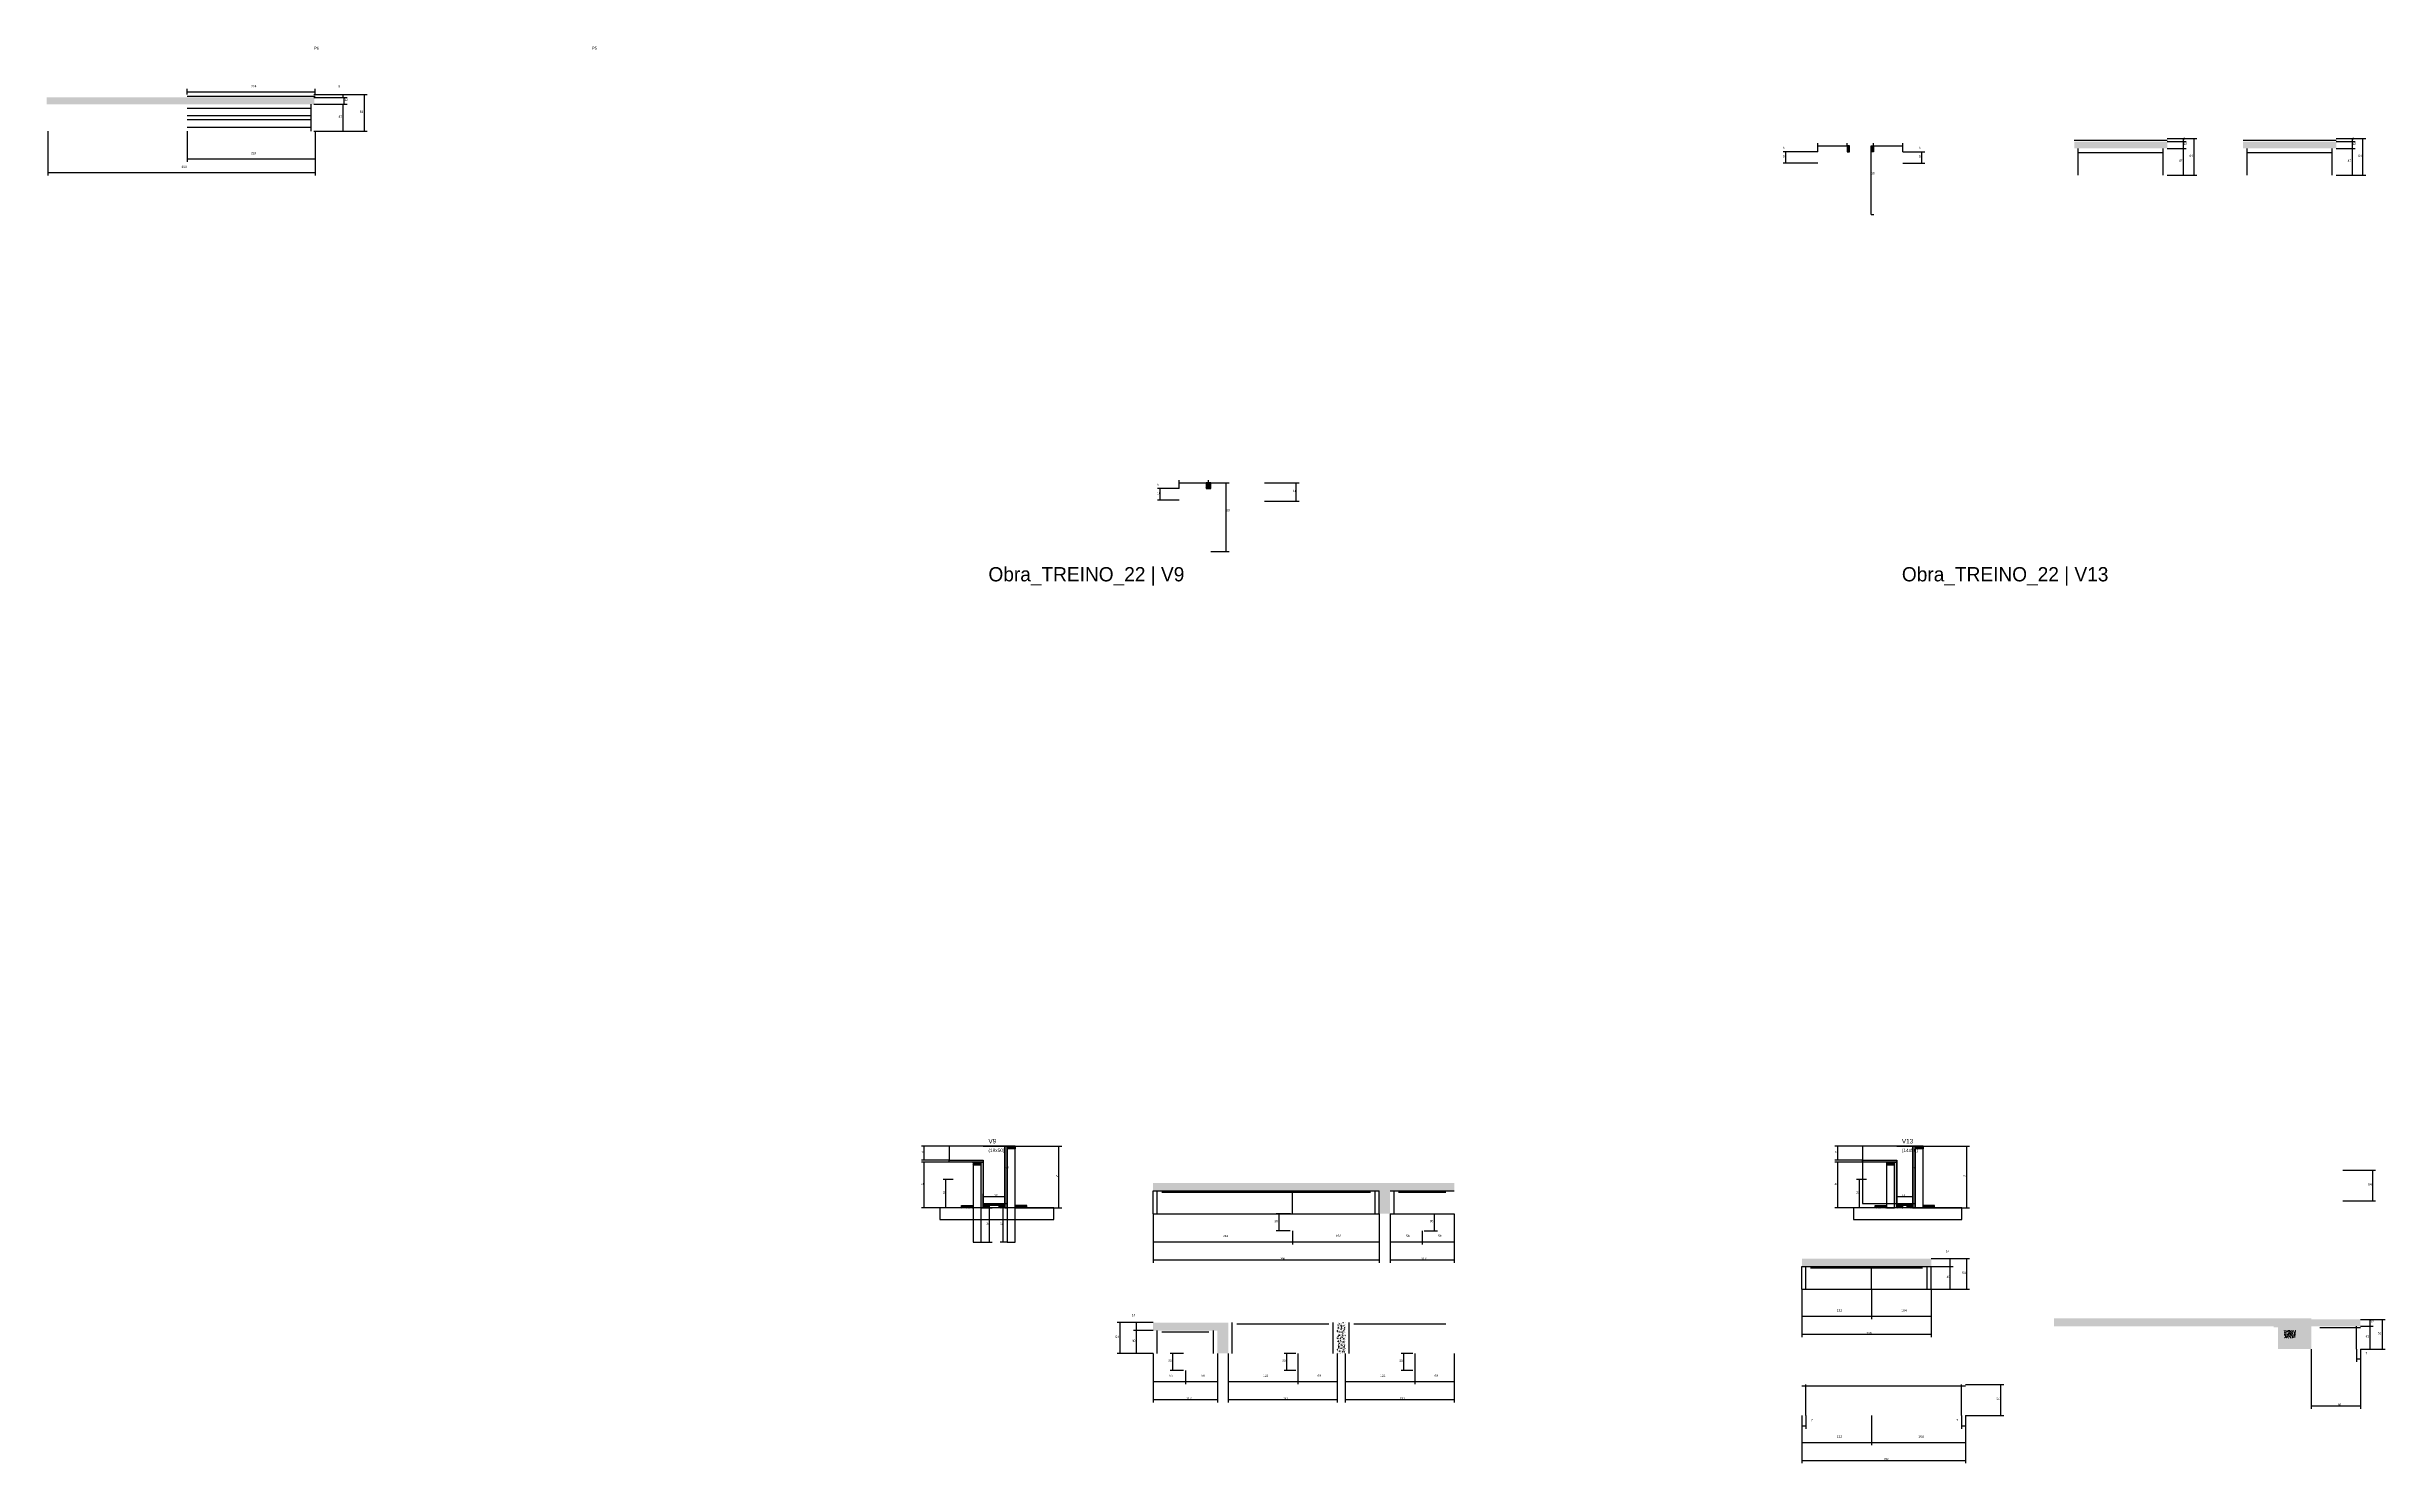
# Model space of a CAD drawing. Header units: metres. Extents: x -65046 to 21926, y -45195 to 1016.
# Drawn here: x -1649 to 2447, y -33555 to -31073 of the extents above; entities that cross this region are included whole.
import ezdxf

# ---------------------------------------------------------------- set-up
doc = ezdxf.new("R2010")
doc.units = ezdxf.units.M
for name, color, linetype in [('CONCRETO', 251, 'Continuous'), ('COTA', 241, 'Continuous'), ('Hachura', 253, 'Continuous'), ('LABEL_ID', 3, 'Continuous'), ('Madeira', 126, 'Continuous'), ('NOMENCLATURA', 7, 'Continuous'), ('Painéis', 200, 'Continuous'), ('SARR_2.2x7', 40, 'Continuous'), ('SARR_EDITAR', 141, 'Continuous'), ('Texto Seção', 7, 'Continuous')]:
    doc.layers.add(name, color=color, linetype=linetype)

msp = doc.modelspace()

# ---------------------------------------------------------------- hatches: boundary and pattern name
at = {"layer": 'COTA'}
h = msp.add_hatch(dxfattribs=at)
h.set_pattern_fill('AR-CONC', scale=0.03)
h.paths.add_polyline_path([(-1180.9, -31174), (-1180.9, -31162), (-1649.4, -31162), (-1649.4, -31174)])
h = msp.add_hatch(dxfattribs=at)
h.set_pattern_fill('AR-CONC', scale=0.03)
h.paths.add_polyline_path([(2064.9, -31251.2), (2064.9, -31239.2), (1901.9, -31239.2), (1901.9, -31251.2)])
h = msp.add_hatch(dxfattribs=at)
h.set_pattern_fill('AR-CONC', scale=0.03)
h.paths.add_polyline_path([(2360.7, -31251.2), (2360.7, -31239.2), (2197.7, -31239.2), (2197.7, -31251.2)])
h = msp.add_hatch(dxfattribs=at)
h.set_pattern_fill('AR-CONC', scale=0.03)
h.paths.add_polyline_path([(816, -33064.1), (288.5, -33064.1), (288.5, -33078.1), (684.5, -33078.1), (684.5, -33118.1), (703.5, -33118.1), (703.5, -33078.1), (816, -33078.1)])
h = msp.add_hatch(dxfattribs=at)
h.set_pattern_fill('AR-CONC', scale=0.03)
h.paths.add_polyline_path([(1651.3, -33196.6), (1425, -33196.6), (1425, -33210.6), (1651.3, -33210.6)])
h = msp.add_hatch(dxfattribs=at)
h.set_pattern_fill('AR-CONC', scale=0.03)
h.paths.add_polyline_path([(401, -33322.9), (288.5, -33322.9), (288.5, -33322.9), (288.5, -33308.9), (288.5, -33308.9), (420, -33308.9), (420, -33308.9), (420, -33362.9), (420, -33362.9), (401, -33362.9), (401, -33362.9), (401, -33322.9)])
h = msp.add_hatch(dxfattribs=at)
h.set_pattern_fill('AR-CONC', scale=0.03)
h.paths.add_polyline_path([(611, -33308.9), (625, -33308.9), (625, -33362.9), (611, -33362.9)])
h = msp.add_hatch(dxfattribs=at)
h.set_pattern_fill('AR-CONC', scale=0.03)
h.paths.add_polyline_path([(2316.9, -33355.2), (2316.9, -33315.2), (2403.1, -33315.2), (2403.1, -33303.2), (2316.9, -33303.2), (2316.9, -33301.2), (1866.2, -33301.2), (1866.2, -33315.2), (2251.2, -33315.2), (2251.2, -33317.2), (2258.7, -33317.2), (2258.7, -33355.2)])
h = msp.add_hatch(dxfattribs=at)
h.set_pattern_fill('AR-CONC', scale=0.03)
h.paths.add_polyline_path([(2289.9, -33335.5), (2289.9, -33322.5), (2289.9, -33322.5), (2269.4, -33322.5), (2269.4, -33322.5), (2269.4, -33335.5), (2269.4, -33335.5), (2289.9, -33335.5)])
at = {"layer": 'Hachura'}
h = msp.add_hatch(color=8, dxfattribs=at)
h.dxf.hatch_style = 1
h.paths.add_polyline_path([(1508.1, -31247), (1504.1, -31247), (1504.1, -31247), (1504.1, -31257), (1504.1, -31257), (1508.1, -31257), (1508.1, -31257), (1508.1, -31247)])
h = msp.add_hatch(color=8, dxfattribs=at)
h.dxf.hatch_style = 1
h.paths.add_polyline_path([(1546.1, -31247), (1550.1, -31247), (1550.1, -31247), (1550.1, -31257), (1550.1, -31257), (1546.1, -31257), (1546.1, -31257), (1546.1, -31247)])
h = msp.add_hatch(dxfattribs=at)
h.set_pattern_fill('ANSI31', scale=0.5)
h.paths.add_polyline_path([(385.7, -31837.5), (381.3, -31837.5), (381.3, -31837.5), (381.3, -31847.5), (381.3, -31847.5), (385.7, -31847.5), (385.7, -31847.5), (385.7, -31837.5)])
h = msp.add_hatch(color=8, dxfattribs=at)
h.dxf.hatch_style = 1
h.paths.add_polyline_path([(389.7, -31837.5), (385.7, -31837.5), (385.7, -31837.5), (385.7, -31847.5), (385.7, -31847.5), (389.7, -31847.5), (389.7, -31847.5), (389.7, -31837.5)])
h = msp.add_hatch(color=8, dxfattribs=at)
h.dxf.hatch_style = 1
h.paths.add_polyline_path([(33, -33000), (29, -33000), (29, -33000), (29, -33108), (29, -33108), (33, -33108), (33, -33108), (33, -33000)])
h = msp.add_hatch(dxfattribs=at)
h.set_pattern_fill('ANSI31', scale=0.5)
h.paths.add_polyline_path([(47, -33000), (47, -33004.4), (47, -33004.4), (33, -33004.4), (33, -33004.4), (33, -33000), (33, -33000), (47, -33000)])
h = msp.add_hatch(color=8, dxfattribs=at)
h.dxf.hatch_style = 1
h.paths.add_polyline_path([(1623, -33000), (1619, -33000), (1619, -33000), (1619, -33108), (1619, -33108), (1623, -33108), (1623, -33108), (1623, -33000)])
h = msp.add_hatch(dxfattribs=at)
h.set_pattern_fill('ANSI31', scale=0.5)
h.paths.add_polyline_path([(1637, -33000), (1637, -33004.4), (1637, -33004.4), (1623, -33004.4), (1623, -33004.4), (1623, -33000), (1623, -33000), (1637, -33000)])
h = msp.add_hatch(color=8, dxfattribs=at)
h.dxf.hatch_style = 1
h.paths.add_polyline_path([(-69, -33028), (-69, -33024), (-69, -33024), (-9, -33024), (-9, -33024), (-9, -33028), (-9, -33028), (-69, -33028)])
h = msp.add_hatch(dxfattribs=at)
h.set_pattern_fill('ANSI31', scale=0.5)
h.paths.add_polyline_path([(-27, -33028), (-27, -33032.4), (-27, -33032.4), (-13, -33032.4), (-13, -33032.4), (-13, -33028), (-13, -33028), (-27, -33028)])
h = msp.add_hatch(color=8, dxfattribs=at)
h.dxf.hatch_style = 1
h.paths.add_polyline_path([(-13, -33028), (-9, -33028), (-9, -33028), (-9, -33108), (-9, -33108), (-13, -33108), (-13, -33108), (-13, -33028)])
h = msp.add_hatch(color=8, dxfattribs=at)
h.dxf.hatch_style = 1
h.paths.add_polyline_path([(1531, -33028), (1531, -33024), (1531, -33024), (1591, -33024), (1591, -33024), (1591, -33028), (1591, -33028), (1531, -33028)])
h = msp.add_hatch(dxfattribs=at)
h.set_pattern_fill('ANSI31', scale=0.5)
h.paths.add_polyline_path([(1573, -33028), (1573, -33032.4), (1573, -33032.4), (1587, -33032.4), (1587, -33032.4), (1587, -33028), (1587, -33028), (1573, -33028)])
h = msp.add_hatch(color=8, dxfattribs=at)
h.dxf.hatch_style = 1
h.paths.add_polyline_path([(1587, -33028), (1591, -33028), (1591, -33028), (1591, -33108), (1591, -33108), (1587, -33108), (1587, -33108), (1587, -33028)])
h = msp.add_hatch(dxfattribs=at)
h.set_pattern_fill('ANSI31', scale=0.5)
h.paths.add_polyline_path([(-47, -33108), (-47, -33103.6), (-47, -33103.6), (-27, -33103.6), (-27, -33103.6), (-27, -33108), (-27, -33108), (-47, -33108)])
h = msp.add_hatch(color=8, dxfattribs=at)
h.dxf.hatch_style = 1
h.paths.add_polyline_path([(-9, -33103.6), (-9, -33100), (-9, -33100), (29, -33100), (29, -33100), (29, -33103.6), (29, -33103.6), (-9, -33103.6)])
h = msp.add_hatch(dxfattribs=at)
h.set_pattern_fill('ANSI31', scale=0.5)
h.paths.add_polyline_path([(-9, -33108), (-9, -33103.6), (-9, -33103.6), (1, -33103.6), (1, -33103.6), (1, -33108), (1, -33108), (-9, -33108)])
h = msp.add_hatch(dxfattribs=at)
h.set_pattern_fill('ANSI31', scale=0.5)
h.paths.add_polyline_path([(19, -33108), (19, -33103.6), (19, -33103.6), (29, -33103.6), (29, -33103.6), (29, -33108), (29, -33108), (19, -33108)])
h = msp.add_hatch(dxfattribs=at)
h.set_pattern_fill('ANSI31', scale=0.5)
h.paths.add_polyline_path([(67, -33108), (67, -33103.6), (67, -33103.6), (47, -33103.6), (47, -33103.6), (47, -33108), (47, -33108), (67, -33108)])
h = msp.add_hatch(dxfattribs=at)
h.set_pattern_fill('ANSI31', scale=0.5)
h.paths.add_polyline_path([(1553, -33108), (1553, -33103.6), (1553, -33103.6), (1573, -33103.6), (1573, -33103.6), (1573, -33108), (1573, -33108), (1553, -33108)])
h = msp.add_hatch(color=8, dxfattribs=at)
h.dxf.hatch_style = 1
h.paths.add_polyline_path([(1591, -33103.6), (1591, -33100), (1591, -33100), (1619, -33100), (1619, -33100), (1619, -33103.6), (1619, -33103.6), (1591, -33103.6)])
h = msp.add_hatch(dxfattribs=at)
h.set_pattern_fill('ANSI31', scale=0.5)
h.paths.add_polyline_path([(1591, -33108), (1591, -33103.6), (1591, -33103.6), (1601, -33103.6), (1601, -33103.6), (1601, -33108), (1601, -33108), (1591, -33108)])
h = msp.add_hatch(dxfattribs=at)
h.set_pattern_fill('ANSI31', scale=0.5)
h.paths.add_polyline_path([(1609, -33108), (1609, -33103.6), (1609, -33103.6), (1619, -33103.6), (1619, -33103.6), (1619, -33108), (1619, -33108), (1609, -33108)])
h = msp.add_hatch(dxfattribs=at)
h.set_pattern_fill('ANSI31', scale=0.5)
h.paths.add_polyline_path([(1657, -33108), (1657, -33103.6), (1657, -33103.6), (1637, -33103.6), (1637, -33103.6), (1637, -33108), (1637, -33108), (1657, -33108)])

# ---------------------------------------------------------------- linework, layer by layer
at = {"layer": 'CONCRETO'}
for points in [[(29, -33020), (29, -33000), (-69, -33000), (-69, -33024), (-9, -33024), (-9, -33100), (29, -33100), (29, -33020)], [(1619, -33020), (1619, -33000), (1531, -33000), (1531, -33024), (1591, -33024), (1591, -33100), (1619, -33100), (1619, -33020)], [(1531, -33100), (1619, -33100), (1619, -33000), (1531, -33000)]]:
    msp.add_lwpolyline(points, close=True, dxfattribs=at)
at = {"layer": 'COTA'}
for p, q in [((-1403.4, -31157), (-1403.4, -31147)), ((-1403.4, -31152), (-1179.4, -31152)), ((-1181.4, -31157), (-1125.3, -31157)), ((-1181.4, -31157), (-1088.1, -31157)), ((-1181.4, -31162), (-1125.3, -31162)), ((-1179.4, -31157), (-1179.4, -31147)), ((-1179.4, -31162), (-1123.3, -31162)), ((-1130.3, -31162), (-1130.3, -31157)), ((-1128.3, -31174), (-1128.3, -31162)), ((-1093.1, -31221), (-1093.1, -31157)), ((-1181.4, -31174), (-1125.3, -31174)), ((-1181.4, -31174), (-1123.3, -31174)), ((-1130.3, -31221), (-1130.3, -31174)), ((-1647.4, -31221), (-1647.4, -31298.5)), ((-1403.4, -31221), (-1403.4, -31274.6)), ((-1181.4, -31221), (-1125.3, -31221)), ((-1181.4, -31221), (-1088.1, -31221)), ((-1179.4, -31221), (-1179.4, -31274.6)), ((-1179.4, -31221), (-1179.4, -31298.5)), ((1452.5, -31257), (1452.5, -31242)), ((1452.5, -31247), (1504.1, -31247)), ((1504.1, -31247), (1504.1, -31242)), ((1546.1, -31367), (1546.1, -31247)), ((1546.1, -31247), (1551.1, -31247)), ((1550.1, -31247), (1550.1, -31242)), ((1550.1, -31247), (1601.7, -31247)), ((1601.7, -31257), (1601.7, -31242)), ((2064.9, -31234.2), (2116.7, -31234.2)), ((2064.9, -31234.2), (2098.2, -31234.2)), ((2064.9, -31239.2), (2098.2, -31239.2)), ((2064.9, -31239.2), (2098.2, -31239.2)), ((2064.9, -31251.2), (2098.2, -31251.2)), ((2064.9, -31251.2), (2098.2, -31251.2)), ((2093.2, -31239.2), (2093.2, -31234.2)), ((2093.2, -31251.2), (2093.2, -31239.2)), ((2093.2, -31298.2), (2093.2, -31251.2)), ((2111.7, -31298.2), (2111.7, -31234.2)), ((2360.7, -31234.2), (2412.5, -31234.2)), ((2360.7, -31234.2), (2394, -31234.2)), ((2360.7, -31239.2), (2394, -31239.2)), ((2360.7, -31239.2), (2394, -31239.2)), ((2360.7, -31251.2), (2394, -31251.2)), ((2360.7, -31251.2), (2394, -31251.2)), ((2389, -31239.2), (2389, -31234.2)), ((2389, -31251.2), (2389, -31239.2)), ((2389, -31298.2), (2389, -31251.2)), ((2407.5, -31298.2), (2407.5, -31234.2)), ((-1403.4, -31269.6), (-1179.4, -31269.6)), ((1452.5, -31257), (1391.9, -31257)), ((1452.5, -31277), (1391.9, -31277)), ((1396.9, -31277), (1396.9, -31257)), ((1601.7, -31257), (1639.9, -31257)), ((1601.7, -31277), (1639.9, -31277)), ((1634.9, -31277), (1634.9, -31257)), ((-1647.4, -31293.5), (-1179.4, -31293.5)), ((2064.9, -31298.2), (2098.2, -31298.2)), ((2064.9, -31298.2), (2116.7, -31298.2)), ((2360.7, -31298.2), (2394, -31298.2)), ((2360.7, -31298.2), (2412.5, -31298.2)), ((1546.1, -31367), (1551.1, -31367)), ((334.1, -31847.5), (295.9, -31847.5)), ((300.9, -31867.5), (300.9, -31847.5)), ((334.1, -31847.5), (334.1, -31832.5)), ((334.1, -31837.5), (385.7, -31837.5)), ((385.7, -31837.5), (385.7, -31832.5)), ((389.7, -31837.5), (421.6, -31837.5)), ((416.6, -31957.5), (416.6, -31837.5)), ((483.3, -31837.5), (544, -31837.5)), ((539, -31869.5), (539, -31837.5)), ((334.1, -31867.5), (295.9, -31867.5)), ((483.3, -31869.5), (544, -31869.5)), ((389.7, -31957.5), (421.6, -31957.5)), ((-69, -33000), (-117.4, -33000)), ((-112.4, -33024), (-112.4, -33000)), ((-9, -33000), (34, -33000)), ((29, -33100), (29, -33000)), ((47, -33000), (128.4, -33000)), ((123.4, -33108), (123.4, -33000)), ((1531, -33000), (1482.6, -33000)), ((1487.6, -33024), (1487.6, -33000)), ((1591, -33000), (1624, -33000)), ((1619, -33100), (1619, -33000)), ((1637, -33000), (1718.5, -33000)), ((1713.5, -33108), (1713.5, -33000)), ((-69, -33024), (-117.4, -33024)), ((-69, -33028), (-117.4, -33028)), ((-112.4, -33108), (-112.4, -33028)), ((1531, -33024), (1482.6, -33024)), ((1531, -33028), (1482.6, -33028)), ((1487.6, -33108), (1487.6, -33028)), ((2372.5, -33041.8), (2429.7, -33041.8)), ((2424.7, -33095.8), (2424.7, -33041.8)), ((-62, -33058), (-79.5, -33058)), ((-74.5, -33108), (-74.5, -33058)), ((-9, -33100), (-9, -33083.2)), ((-9, -33088.2), (29, -33088.2)), ((29, -33100), (29, -33083.2)), ((1538, -33058), (1520.5, -33058)), ((1525.5, -33108), (1525.5, -33058)), ((1591, -33100), (1591, -33083.2)), ((1591, -33088.2), (1619, -33088.2)), ((1619, -33100), (1619, -33083.2)), ((-47, -33108), (-117.4, -33108)), ((-62, -33108), (-79.5, -33108)), ((-13, -33108), (6.8, -33108)), ((-9, -33100), (34, -33100)), ((1.8, -33168), (1.8, -33108)), ((33, -33108), (20.7, -33108)), ((25.7, -33168), (25.7, -33108)), ((67, -33108), (128.4, -33108)), ((288.5, -33118.1), (288.5, -33172.2)), ((288.5, -33118.1), (288.5, -33203.9)), ((529, -33118.1), (504, -33118.1)), ((509, -33148.1), (509, -33118.1)), ((684.5, -33118.1), (684.5, -33203.9)), ((684.5, -33118.1), (684.5, -33172.2)), ((703.5, -33118.1), (703.5, -33172.2)), ((703.5, -33118.1), (703.5, -33203.9)), ((763, -33118.1), (786.3, -33118.1)), ((781.3, -33148.1), (781.3, -33118.1)), ((816, -33118.1), (816, -33172.2)), ((816, -33118.1), (816, -33203.9)), ((1553, -33108), (1482.6, -33108)), ((1538, -33108), (1520.5, -33108)), ((1591, -33100), (1624, -33100)), ((1657, -33108), (1718.5, -33108)), ((2372.5, -33095.8), (2429.7, -33095.8)), ((-13, -33168), (6.8, -33168)), ((33, -33168), (20.7, -33168)), ((288.5, -33167.2), (532.5, -33167.2)), ((528.3, -33148.1), (504, -33148.1)), ((532.5, -33148.1), (532.5, -33172.2)), ((532.5, -33148.1), (532.5, -33172.2)), ((532.5, -33167.2), (684.5, -33167.2)), ((703.5, -33167.2), (759.5, -33167.2)), ((759.5, -33148.1), (759.5, -33172.2)), ((759.5, -33148.1), (759.5, -33172.2)), ((759.5, -33167.2), (816, -33167.2)), ((763, -33148.1), (786.3, -33148.1)), ((288.5, -33198.9), (684.5, -33198.9)), ((703.5, -33198.9), (816, -33198.9)), ((1651.3, -33196.6), (1689.8, -33196.6)), ((1651.3, -33196.6), (1718.6, -33196.6)), ((1651.3, -33210.6), (1689.8, -33210.6)), ((1651.3, -33210.6), (1689.8, -33210.6)), ((1684.8, -33210.6), (1684.8, -33196.6)), ((1684.8, -33250.6), (1684.8, -33210.6)), ((1713.6, -33250.6), (1713.6, -33196.6)), ((1425, -33250.6), (1425, -33302.7)), ((1425, -33250.6), (1425, -33334.3)), ((1547, -33250.6), (1547, -33302.7)), ((1547, -33250.6), (1547, -33302.7)), ((1651.3, -33250.6), (1689.8, -33250.6)), ((1651.3, -33250.6), (1651.3, -33302.7)), ((1651.3, -33250.6), (1651.3, -33334.3)), ((1651.3, -33250.6), (1718.6, -33250.6)), ((1425, -33297.7), (1547, -33297.7)), ((1547, -33297.7), (1651.3, -33297.7)), ((288.5, -33308.9), (225.6, -33308.9)), ((230.6, -33362.9), (230.6, -33308.9)), ((288.5, -33308.9), (254.3, -33308.9)), ((288.5, -33322.9), (254.3, -33322.9)), ((288.5, -33322.9), (254.3, -33322.9)), ((259.3, -33322.9), (259.3, -33308.9)), ((259.3, -33362.9), (259.3, -33322.9)), ((1425, -33329.3), (1651.3, -33329.3)), ((2403.1, -33303.2), (2425.4, -33303.2)), ((2403.1, -33303.2), (2446.6, -33303.2)), ((2403.1, -33315.2), (2425.4, -33315.2)), ((2403.1, -33315.2), (2425.4, -33315.2)), ((2420.4, -33315.2), (2420.4, -33303.2)), ((2420.4, -33355.2), (2420.4, -33315.2)), ((2441.6, -33355.2), (2441.6, -33303.2)), ((288.5, -33362.9), (225.6, -33362.9)), ((288.5, -33362.9), (254.3, -33362.9)), ((288.5, -33362.9), (288.5, -33417)), ((288.5, -33362.9), (288.5, -33448.7)), ((341.5, -33362.9), (318.1, -33362.9)), ((323.1, -33392.9), (323.1, -33362.9)), ((401, -33362.9), (401, -33417)), ((401, -33362.9), (401, -33448.7)), ((420, -33362.9), (420, -33417)), ((420, -33362.9), (420, -33448.7)), ((538.5, -33362.9), (517.8, -33362.9)), ((522.8, -33392.9), (522.8, -33362.9)), ((542, -33362.9), (542, -33417)), ((542, -33362.9), (542, -33417)), ((611, -33362.9), (611, -33417)), ((611, -33362.9), (611, -33448.7)), ((625, -33362.9), (625, -33417)), ((625, -33362.9), (625, -33448.7)), ((743.5, -33362.9), (722.8, -33362.9)), ((727.8, -33392.9), (727.8, -33362.9)), ((747, -33362.9), (747, -33417)), ((747, -33362.9), (747, -33417)), ((816, -33362.9), (816, -33417)), ((816, -33362.9), (816, -33448.7)), ((2316.9, -33355.2), (2316.9, -33459.9)), ((2396.1, -33355.2), (2396.1, -33377.7)), ((2396.1, -33372.7), (2403.1, -33372.7)), ((2403.1, -33355.2), (2403.1, -33459.9)), ((2403.1, -33355.2), (2425.4, -33355.2)), ((2403.1, -33355.2), (2446.6, -33355.2)), ((2403.1, -33355.2), (2403.1, -33377.7)), ((288.5, -33412), (345, -33412)), ((341.5, -33392.9), (318.1, -33392.9)), ((345, -33392.9), (345, -33417)), ((345, -33392.9), (345, -33417)), ((345, -33412), (401, -33412)), ((420, -33412), (542, -33412)), ((538.5, -33392.9), (517.8, -33392.9)), ((542, -33412), (611, -33412)), ((625, -33412), (747, -33412)), ((743.5, -33392.9), (722.8, -33392.9)), ((747, -33412), (816, -33412)), ((1711.2, -33417.6), (1778.5, -33417.6)), ((1773.5, -33471.6), (1773.5, -33417.6)), ((288.5, -33443.7), (401, -33443.7)), ((420, -33443.7), (611, -33443.7)), ((625, -33443.7), (816, -33443.7)), ((2316.9, -33454.9), (2403.1, -33454.9)), ((1425, -33471.6), (1425, -33523.8)), ((1425, -33471.6), (1425, -33555.4)), ((1425, -33471.6), (1425, -33494.9)), ((1425, -33489.9), (1432, -33489.9)), ((1432, -33471.6), (1432, -33494.9)), ((1547, -33471.6), (1547, -33523.8)), ((1547, -33471.6), (1547, -33523.8)), ((1704.2, -33471.6), (1704.2, -33494.9)), ((1704.2, -33489.9), (1711.2, -33489.9)), ((1711.2, -33471.6), (1711.2, -33523.8)), ((1711.2, -33471.6), (1711.2, -33555.4)), ((1711.2, -33471.6), (1778.5, -33471.6)), ((1711.2, -33471.6), (1711.2, -33494.9)), ((1425, -33518.8), (1547, -33518.8)), ((1547, -33518.8), (1711.2, -33518.8)), ((1425, -33550.4), (1711.2, -33550.4))]:
    msp.add_line(p, q, dxfattribs=at)
at = {"layer": 'Madeira'}
for points in [[(385.7, -31837.5), (381.3, -31837.5), (381.3, -31847.5), (385.7, -31847.5)], [(47, -33000), (47, -33004.4), (33, -33004.4), (33, -33000)], [(47, -33000), (33, -33000), (33, -33168), (47, -33168)], [(1637, -33000), (1637, -33004.4), (1623, -33004.4), (1623, -33000)], [(1637, -33000), (1623, -33000), (1623, -33108), (1637, -33108)], [(-27, -33028), (-27, -33032.4), (-13, -33032.4), (-13, -33028)], [(-27, -33168), (-13, -33168), (-13, -33028), (-27, -33028)], [(1573, -33028), (1573, -33032.4), (1587, -33032.4), (1587, -33028)], [(1573, -33108), (1587, -33108), (1587, -33028), (1573, -33028)], [(-84.9, -33128), (114.7, -33128), (114.7, -33108), (-84.9, -33108)], [(-47, -33108), (-47, -33103.6), (-27, -33103.6), (-27, -33108)], [(-9, -33108), (-9, -33103.6), (1, -33103.6), (1, -33108)], [(19, -33108), (19, -33103.6), (29, -33103.6), (29, -33108)], [(67, -33108), (67, -33103.6), (47, -33103.6), (47, -33108)], [(1515.1, -33128), (1704.7, -33128), (1704.7, -33108), (1515.1, -33108)], [(1553, -33108), (1553, -33103.6), (1573, -33103.6), (1573, -33108)], [(1591, -33108), (1591, -33103.6), (1601, -33103.6), (1601, -33108)], [(1609, -33108), (1609, -33103.6), (1619, -33103.6), (1619, -33108)], [(1657, -33108), (1657, -33103.6), (1637, -33103.6), (1637, -33108)]]:
    msp.add_lwpolyline(points, close=True, dxfattribs=at)
at = {"layer": 'Painéis'}
for p, q in [((1619, -33108), (1619, -33000)), ((-69, -33024), (-9, -33024)), ((1531, -33024), (1591, -33024)), ((1531, -33028), (1531, -33024)), ((1591, -33028), (1591, -33024)), ((1591, -33108), (1591, -33028)), ((288.5, -33078.1), (684.5, -33078.1)), ((288.5, -33118.1), (288.5, -33078.1)), ((532.5, -33118.1), (532.5, -33078.1)), ((684.5, -33118.1), (684.5, -33078.1)), ((703.5, -33078.1), (816, -33078.1)), ((-9, -33100), (29, -33100)), ((288.5, -33118.1), (684.5, -33118.1)), ((703.5, -33118.1), (816, -33118.1)), ((1591, -33100), (1619, -33100)), ((1591, -33103.6), (1591, -33100)), ((1619, -33103.6), (1619, -33100)), ((1425, -33210.6), (1651.3, -33210.6)), ((1425, -33250.6), (1425, -33210.6)), ((1547, -33250.6), (1547, -33210.6)), ((1651.3, -33250.6), (1651.3, -33210.6)), ((1425, -33250.6), (1651.3, -33250.6))]:
    msp.add_line(p, q, dxfattribs=at)
for points in [[(1508.1, -31247), (1504.1, -31247), (1504.1, -31257), (1508.1, -31257)], [(1546.1, -31247), (1550.1, -31247), (1550.1, -31257), (1546.1, -31257)], [(389.7, -31837.5), (385.7, -31837.5), (385.7, -31847.5), (389.7, -31847.5)], [(33, -33000), (29, -33000), (29, -33108), (33, -33108)], [(1623, -33000), (1619, -33000), (1619, -33108), (1623, -33108)], [(-69, -33028), (-69, -33024), (-9, -33024), (-9, -33028)], [(-13, -33028), (-9, -33028), (-9, -33108), (-13, -33108)], [(1531, -33028), (1531, -33024), (1591, -33024), (1591, -33028)], [(1587, -33028), (1591, -33028), (1591, -33108), (1587, -33108)], [(-9, -33103.6), (-9, -33100), (29, -33100), (29, -33103.6)], [(1591, -33103.6), (1591, -33100), (1619, -33100), (1619, -33103.6)]]:
    msp.add_lwpolyline(points, close=True, dxfattribs=at)
at = {"layer": 'SARR_2.2x7'}
for p, q in [((-1403.4, -31181), (-1186.4, -31181)), ((-1403.4, -31193.5), (-1186.4, -31193.5)), ((-1403.4, -31200.5), (-1186.4, -31200.5)), ((-1186.4, -31221), (-1186.4, -31174)), ((-1403.4, -31214), (-1186.4, -31214)), ((1908.9, -31298.2), (1908.9, -31251.2)), ((2057.9, -31298.2), (2057.9, -31251.2)), ((2204.7, -31298.2), (2204.7, -31251.2)), ((2353.7, -31298.2), (2353.7, -31251.2)), ((1908.9, -31258.2), (2004.4, -31258.2)), ((2004.4, -31258.2), (2057.9, -31258.2)), ((2204.7, -31258.2), (2258.2, -31258.2)), ((2258.2, -31258.2), (2353.7, -31258.2)), ((295.5, -33118.1), (295.5, -33078.1)), ((303.5, -33080.3), (532.5, -33080.3)), ((532.5, -33080.3), (669.5, -33080.3)), ((677.5, -33118.1), (677.5, -33078.1)), ((710.5, -33118.1), (710.5, -33078.1)), ((718.5, -33080.3), (759.5, -33080.3)), ((759.5, -33080.3), (801, -33080.3)), ((1432, -33250.6), (1432, -33210.6)), ((1440, -33212.8), (1547, -33212.8)), ((1547, -33212.8), (1636.3, -33212.8)), ((1644.3, -33250.6), (1644.3, -33210.6)), ((295.5, -33362.9), (295.5, -33322.9)), ((303.5, -33325.1), (345, -33325.1)), ((345, -33325.1), (386, -33325.1)), ((394, -33362.9), (394, -33322.9)), ((427, -33362.9), (427, -33308.9)), ((435, -33311.1), (542, -33311.1)), ((542, -33311.1), (596, -33311.1)), ((604, -33362.9), (604, -33308.9)), ((632, -33362.9), (632, -33308.9)), ((640, -33311.1), (747, -33311.1)), ((747, -33311.1), (801, -33311.1)), ((2331.9, -33317.4), (2403.1, -33317.4)), ((2396.1, -33355.2), (2396.1, -33315.2)), ((1425, -33419.8), (1547, -33419.8)), ((1432, -33471.6), (1432, -33417.6)), ((1547, -33419.8), (1711.2, -33419.8)), ((1704.2, -33471.6), (1704.2, -33417.6))]:
    msp.add_line(p, q, dxfattribs=at)
at = {"layer": 'SARR_EDITAR'}
for p, q in [((-1403.4, -31159.5), (-1179.4, -31159.5)), ((1901.9, -31236.7), (2004.4, -31236.7)), ((2004.4, -31236.7), (2064.9, -31236.7)), ((2197.7, -31236.7), (2258.2, -31236.7)), ((2258.2, -31236.7), (2360.7, -31236.7))]:
    msp.add_line(p, q, dxfattribs=at)

# ---------------------------------------------------------------- texts
at = {"layer": 'COTA'}
for s, p in [('224', (-1291.4, -31144.4)), ('5', (-1138.4, -31145)), ('12', (-1128.3, -31168)), ('47', (-1138.3, -31197.5)), ('64', (-1101.2, -31189)), ('5', (1391.4, -31252)), ('5', (1629.4, -31252)), ('5', (2093.2, -31236.7)), ('12', (2093.2, -31245.2)), ('5', (2389, -31236.7)), ('12', (2389, -31245.2)), ('468', (-1413.4, -31285.4)), ('224', (-1291.4, -31261.6)), ('10', (1391.4, -31267)), ('60', (1546.1, -31296.7)), ('10', (1629.4, -31267)), ('47', (2085.1, -31274.7)), ('64', (2103.6, -31266.2)), ('47', (2380.9, -31274.7)), ('64', (2399.4, -31266.2)), ('5', (295.4, -31842.5)), ('10', (295.4, -31857.5)), ('16', (533.5, -31853.5)), ('60', (416.6, -31887.2)), ('12', (-117.9, -33012)), ('12', (1482.1, -33012)), ('50', (29, -33038.8)), ('54', (117.9, -33054)), ('50', (1619, -33038.8)), ('54', (1708, -33054)), ('40', (-117.9, -33068)), ('25', (-80, -33083)), ('19', (10, -33088.2)), ('40', (1482.1, -33068)), ('25', (1520, -33083)), ('14', (1600, -33088.2)), ('54', (2416.6, -33068.8)), ('30', (-3.7, -33138)), ('30', (20.2, -33138)), ('30', (500.8, -33133.1)), ('30', (773.1, -33133.1)), ('244', (410.5, -33159.2)), ('152', (608.5, -33159.1)), ('56', (731.5, -33159.1)), ('56', (787.7, -33159.1)), ('396', (510.5, -33198.9)), ('112', (758, -33198.9)), ('14', (1676.7, -33185.5)), ('40', (1678.3, -33230.6)), ('54', (1705.5, -33223.6)), ('14', (251.2, -33297.8)), ('122', (1486, -33289.7)), ('104', (1599.1, -33289.5)), ('54', (222.5, -33335.9)), ('40', (251.2, -33342.9)), ('226', (1538.1, -33329.3)), ('40', (2412.3, -33335.2)), ('12', (2420.4, -33309.2)), ('52', (2433.5, -33329.2)), ('30', (314.9, -33377.9)), ('30', (514.6, -33377.9)), ('30', (719.6, -33377.9)), ('7', (2411.9, -33364.7)), ('56', (316.7, -33403.9)), ('56', (373, -33403.9)), ('122', (481, -33404)), ('69', (576.5, -33403.9)), ('122', (686, -33404)), ('69', (781.5, -33403.9)), ('112', (346.5, -33443.7)), ('191', (515.5, -33443.7)), ('191', (720.5, -33443.7)), ('54', (1765.4, -33444.6)), ('86', (2363.4, -33454.9)), ('7', (1440.9, -33481.9)), ('7', (1695.3, -33481.9)), ('122', (1486, -33510.7)), ('164', (1629.1, -33510.6)), ('286', (1568.1, -33550.4))]:
    msp.add_text(s, height=4, dxfattribs=at).set_placement(p)
at = {"layer": 'LABEL_ID'}
for s, p in [('Obra_TREINO_22 | V9', (0, -32010)), ('Obra_TREINO_22 | V13', (1600, -32010))]:
    msp.add_text(s, height=25, dxfattribs=at).set_placement(p)
at = {"layer": 'NOMENCLATURA'}
for s, p in [('P6', (-1181.1, -31078.2)), ('P5', (-694.2, -31078.2))]:
    msp.add_text(s, height=5, dxfattribs=at).set_placement(p)
at = {"layer": 'Texto Seção'}
for s, height, p in [('V9', 8, (0, -32995)), ('(19x50)', 6, (0, -33010)), ('V13', 8, (1600, -32995)), ('(14x50)', 6, (1600, -33010))]:
    msp.add_text(s, height=height, dxfattribs=at).set_placement(p)

doc.saveas('drawing.dxf')
